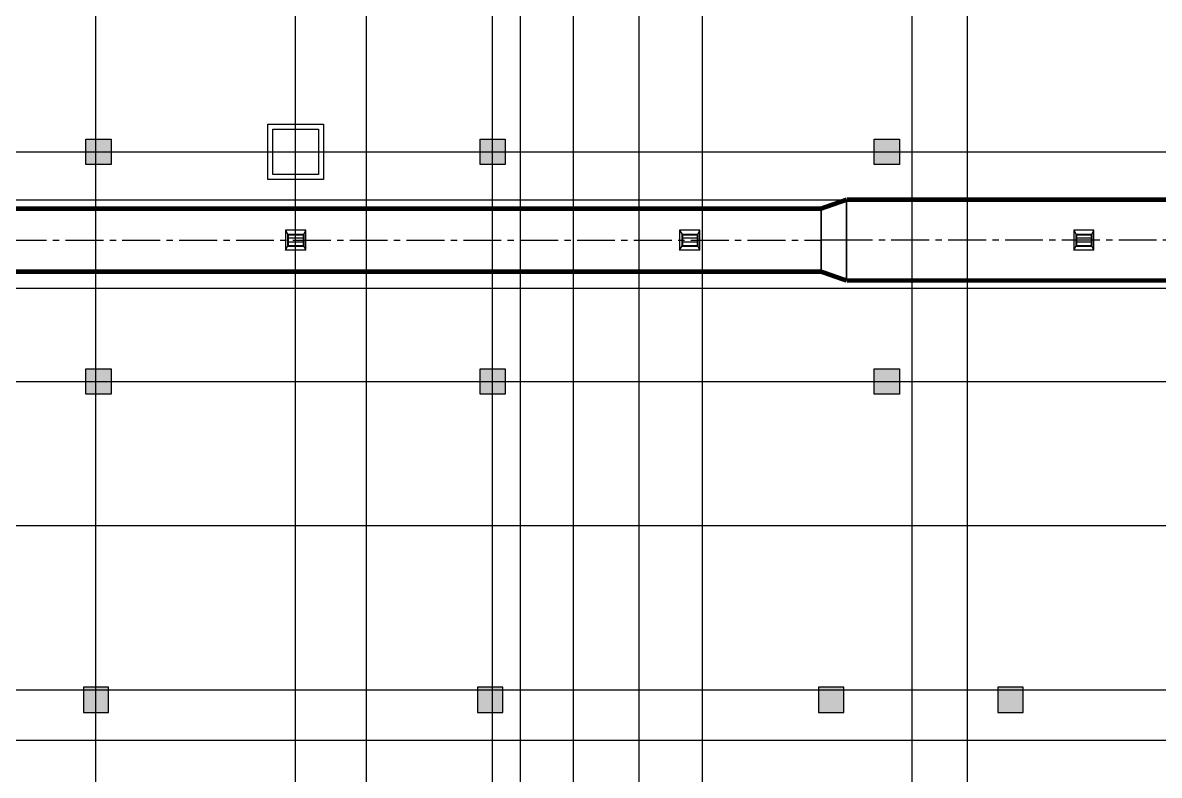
# Model space of a CAD drawing. Extents: x 369444 to 684549, y -549309 to 575337.
# Drawn here: x 395924 to 418417, y 201663 to 216562 of the extents above; entities that cross this region are included whole.
import ezdxf

# ---------------------------------------------------------------- set-up
doc = ezdxf.new("R2010")
doc.units = 0
doc.header["$LTSCALE"] = 1000
doc.header["$MEASUREMENT"] = 0
doc.linetypes.add('CENTER2', pattern=[1.125, 0.75, -0.125, 0.125, -0.125])
doc.linetypes.add('DASH', pattern=[0.35, 0.25, -0.1])
for name, color, linetype in [('COLUMN', 9, 'Continuous'), ('DOTE', 1, 'Continuous'), ('DUCT-排烟中心线', 5, 'CENTER2'), ('DUCT-排烟法兰', 4, 'Continuous'), ('DUCT-排烟管', 2, 'Continuous'), ('DUCT-排烟管端线', 4, 'Continuous'), ('二期轮廓线', 8, 'DASH'), ('车库集水坑', 60, 'Continuous'), ('风管标注', 3, 'Continuous')]:
    doc.layers.add(name, color=color, linetype=linetype)

# ---------------------------------------------------------------- blocks, each defined once
blk = doc.blocks.new('column500')
h = blk.add_hatch(color=0)
h.dxf.hatch_style = 1
h.paths.add_polyline_path([(-216381, -381440), (-215881, -381440), (-215881, -380940), (-216381, -380940)])
at = {"color": 0}
blk.add_lwpolyline([(-216381, -381440), (-215881, -381440), (-215881, -380940), (-216381, -380940)], close=True, dxfattribs=at)
blk = doc.blocks.new('56154dghgh')
at = {"layer": '车库集水坑', "lineweight": -2}
for points in [[(525097111, 3952329891), (525098211, 3952329891), (525098211, 3952328791), (525097111, 3952328791)], [(525097211, 3952329791), (525098111, 3952329791), (525098111, 3952328891), (525097211, 3952328891)]]:
    blk.add_lwpolyline(points, close=True, dxfattribs=at)
blk = doc.blocks.new('N-风管')
at = {"color": 0}
for p, q in [((38489237080.664528, 3905306930.868388, 2600), (38489237128.664528, 3905306841.979499, 2600)), ((38489237480.664528, 3905306930.868388, 2600), (38489237080.664528, 3905306930.868388, 2600)), ((38489237080.664528, 3905306930.868388, 2600), (38489237080.664528, 3905306530.868388, 2600)), ((38489237440.664528, 3905306841.979499, 2600), (38489237480.664528, 3905306930.868388, 2600)), ((38489237480.664528, 3905306530.868388, 2600), (38489237480.664528, 3905306930.868388, 2600)), ((38489244880.664528, 3905306930.868388, 2600), (38489244928.664528, 3905306841.979499, 2600)), ((38489245280.664528, 3905306930.868388, 2600), (38489244880.664528, 3905306930.868388, 2600)), ((38489244880.664528, 3905306930.868388, 2600), (38489244880.664528, 3905306530.868388, 2600)), ((38489245240.664528, 3905306841.979499, 2600), (38489245280.664528, 3905306930.868388, 2600)), ((38489245280.664528, 3905306530.868388, 2600), (38489245280.664528, 3905306930.868388, 2600)), ((38489252680.664528, 3905306930.868388, 2600), (38489252728.664528, 3905306841.979499, 2600)), ((38489253080.664528, 3905306930.868388, 2600), (38489252680.664528, 3905306930.868388, 2600)), ((38489252680.664528, 3905306930.868388, 2600), (38489252680.664528, 3905306530.868388, 2600)), ((38489253040.664528, 3905306841.979499, 2600), (38489253080.664528, 3905306930.868388, 2600)), ((38489253080.664528, 3905306530.868388, 2600), (38489253080.664528, 3905306930.868388, 2600)), ((38489237440.664528, 3905306767.905425, 2600), (38489237128.664528, 3905306767.905425, 2600)), ((38489237440.664528, 3905306693.831351, 2600), (38489237128.664528, 3905306693.831351, 2600)), ((38489245240.664528, 3905306767.905425, 2600), (38489244928.664528, 3905306767.905425, 2600)), ((38489245240.664528, 3905306693.831351, 2600), (38489244928.664528, 3905306693.831351, 2600)), ((38489253040.664528, 3905306767.905425, 2600), (38489252728.664528, 3905306767.905425, 2600)), ((38489253040.664528, 3905306693.831351, 2600), (38489252728.664528, 3905306693.831351, 2600)), ((38489237080.664528, 3905306530.868388, 2600), (38489237128.664528, 3905306619.757277, 2600)), ((38489237480.664528, 3905306530.868388, 2600), (38489237440.664528, 3905306619.757277, 2600)), ((38489244880.664528, 3905306530.868388, 2600), (38489244928.664528, 3905306619.757277, 2600)), ((38489245280.664528, 3905306530.868388, 2600), (38489245240.664528, 3905306619.757277, 2600)), ((38489252680.664528, 3905306530.868388, 2600), (38489252728.664528, 3905306619.757277, 2600)), ((38489253080.664528, 3905306530.868388, 2600), (38489253040.664528, 3905306619.757277, 2600))]:
    blk.add_line(p, q, dxfattribs=at)
at = {"color": 0, "lineweight": 40}
for p, q in [((38489237128.664528, 3905306841.979499, 2600), (38489237128.664528, 3905306619.757277, 2600)), ((38489237128.664528, 3905306841.979499, 2600), (38489237440.664528, 3905306841.979499, 2600)), ((38489237440.664528, 3905306619.757277, 2600), (38489237440.664528, 3905306841.979499, 2600)), ((38489244928.664528, 3905306841.979499, 2600), (38489244928.664528, 3905306619.757277, 2600)), ((38489244928.664528, 3905306841.979499, 2600), (38489245240.664528, 3905306841.979499, 2600)), ((38489245240.664528, 3905306619.757277, 2600), (38489245240.664528, 3905306841.979499, 2600)), ((38489252728.664528, 3905306841.979499, 2600), (38489252728.664528, 3905306619.757277, 2600)), ((38489252728.664528, 3905306841.979499, 2600), (38489253040.664528, 3905306841.979499, 2600)), ((38489253040.664528, 3905306619.757277, 2600), (38489253040.664528, 3905306841.979499, 2600)), ((38489237128.664528, 3905306619.757277, 2600), (38489237440.664528, 3905306619.757277, 2600)), ((38489244928.664528, 3905306619.757277, 2600), (38489245240.664528, 3905306619.757277, 2600)), ((38489252728.664528, 3905306619.757277, 2600), (38489253040.664528, 3905306619.757277, 2600))]:
    blk.add_line(p, q, dxfattribs=at)
at = {"color": 0, "linetype": 'Continuous'}
for p, q in [((38489237480.664528, 3905306530.868388, 2600), (38489237080.664528, 3905306530.868388, 2600)), ((38489245280.664528, 3905306530.868388, 2600), (38489244880.664528, 3905306530.868388, 2600)), ((38489253080.664528, 3905306530.868388, 2600), (38489252680.664528, 3905306530.868388, 2600))]:
    blk.add_line(p, q, dxfattribs=at)
at = {"layer": 'DUCT-排烟中心线', "color": 0}
for p, q in [((38489229351.627274, 3905306730.868363), (38489247683.161667, 3905306730.868349)), ((38489248183.361656, 3905306730.868362), (38489247683.361656, 3905306730.868349)), ((38489274570.427254, 3905306730.868703), (38489248183.361656, 3905306730.868304))]:
    blk.add_line(p, q, dxfattribs=at)
at = {"layer": 'DUCT-排烟法兰', "color": 0}
blk.add_line((38489247683.261673, 3905306075.868349), (38489247683.261673, 3905307385.868349), dxfattribs=at)
at = {"layer": 'DUCT-排烟管', "color": 0, "const_width": 90}
for points in [[(38489247683.161667, 3905307355.868349), (38489229351.627274, 3905307355.868363)], [(38489248183.361641, 3905307530.868362), (38489247683.361649, 3905307355.868349)], [(38489274570.427238, 3905307530.868703), (38489248183.361649, 3905307530.868304)], [(38489229351.627274, 3905306105.868363), (38489247683.161667, 3905306105.868349)], [(38489248183.361687, 3905305930.868362), (38489247683.361679, 3905306105.868349)], [(38489248183.361679, 3905305930.868304), (38489274570.427269, 3905305930.868703)]]:
    blk.add_lwpolyline(points, dxfattribs=at)
at = {"layer": 'DUCT-排烟管端线', "color": 0}
for p, q in [((38489248183.361687, 3905305930.868362), (38489248183.361641, 3905307530.868362)), ((38489248183.361649, 3905307530.868304), (38489248183.361679, 3905305930.868304)), ((38489247683.161667, 3905306105.868349), (38489247683.161667, 3905307355.868349)), ((38489247683.361649, 3905307355.868349), (38489247683.361679, 3905306105.868349))]:
    blk.add_line(p, q, dxfattribs=at)

msp = doc.modelspace()

# ---------------------------------------------------------------- linework, layer by layer
at = {"layer": 'DOTE', "color": 8}
for p, q in [((397374.5, 59364.2), (397374.5, 476704.8)), ((405774.5, 59364.2), (405774.5, 476704.8)), ((413524.5, 59364.2), (413524.5, 476704.8)), ((401324.5, 59364.2), (401324.5, 261807)), ((402724.5, 59364.2), (402724.5, 261807)), ((405224.5, 59364.2), (405224.5, 261807)), ((406824.5, 59364.2), (406824.5, 261807)), ((408124.5, 59364.2), (408124.5, 261807)), ((409374.5, 59364.2), (409374.5, 261807)), ((414624.5, 59364.2), (414624.5, 261807))]:
    msp.add_line(p, q, dxfattribs=at)
at = {"layer": 'DOTE', "color": 8, "lineweight": -2}
for p, q in [((377844.4, 214007), (624570.9, 214007)), ((377844.4, 213057), (624570.9, 213057)), ((377844.4, 211307), (624570.9, 211307)), ((377844.4, 209457), (624570.9, 209457)), ((377844.4, 206607), (624570.9, 206607)), ((377844.4, 203357), (624570.9, 203357)), ((377844.4, 202357), (624570.9, 202357))]:
    msp.add_line(p, q, dxfattribs=at)
at = {"layer": '二期轮廓线', "ltscale": 6}
msp.add_lwpolyline([(380274.6, 203357), (599524.6, 203357), (599524.6, 204707), (600424.6, 204707), (600424.6, 218107), (610674.6, 218107), (610674.6, 217107), (610674.6, 217107), (614474.6, 217107), (614474.6, 226657), (605824.6, 226657), (605824.6, 239057), (599524.6, 239057), (599524.6, 249357.4), (600424.6, 249357.4), (600424.6, 259157)], dxfattribs=at)

# ---------------------------------------------------------------- block references
at = {"layer": 'COLUMN', "color": 8, "xscale": -1, "rotation": 270}
for p in [(778614.4, 430137.9), (786414.4, 430137.9), (794214.4, 430137.9), (778614.4, 425587.9), (786414.4, 425587.9), (794214.4, 425587.9)]:
    msp.add_blockref('column500', p, dxfattribs=at)
at = {"layer": 'COLUMN', "color": 8, "rotation": 270}
for p in [(778564.4, -12973.9), (786364.4, -12973.9), (793114.4, -12973.9), (796664.3, -12973.9)]:
    msp.add_blockref('column500', p, dxfattribs=at)
at = {"layer": '车库集水坑', "lineweight": -2}
msp.add_blockref('56154dghgh', (-524696336.4, -3952115334.5, 96.4), dxfattribs=at)
at = {"layer": '风管标注', "color": 8}
msp.add_blockref('N-风管', (-38488835956.2, -3905094473.4), dxfattribs=at)

doc.saveas('drawing.dxf')
